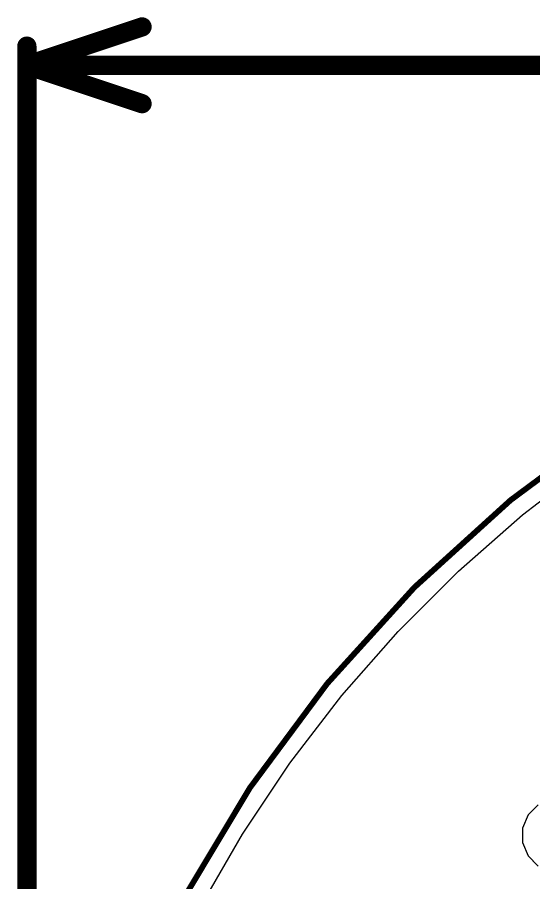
# Model space of a CAD drawing. Header units: inches. Extents: x -18 to 345, y -18 to 43.
# Drawn here: x -17.63 to -10.8, y 8.47 to 19.91 of the extents above; entities that cross this region are included whole.
import ezdxf

# ---------------------------------------------------------------- set-up
doc = ezdxf.new("R2010")
doc.units = ezdxf.units.IN
for name, color, linetype in [('Board Outline', 216, 'Continuous'), ('Bottom Layer', 5, 'Continuous'), ('Top Layer', 1, 'Continuous'), ('Top Overlay', 2, 'Continuous')]:
    doc.layers.add(name, color=color, linetype=linetype)

msp = doc.modelspace()

# ---------------------------------------------------------------- linework, layer by layer
at = {"layer": 'Board Outline'}
msp.add_lwpolyline([(17.5, 0, 0.076, 0.076, 1), (-17.5, 0, 0.076, 0.076, 1)], format="xyseb", close=True, dxfattribs=at)
at = {"layer": 'Bottom Layer'}
for p, q in [((-10.943, 13.335), (-10.048, 14.022)), ((-11.792, 12.59), (-10.943, 13.335)), ((-12.59, 11.792), (-11.792, 12.59)), ((-13.335, 10.943), (-12.59, 11.792)), ((-14.022, 10.048), (-13.335, 10.943)), ((-14.649, 9.109), (-14.022, 10.048)), ((-10.735, 9.498), (-10.87, 9.364)), ((-10.87, 9.364), (-10.943, 9.188)), ((-10.943, 9.188), (-10.943, 8.998)), ((-15.213, 8.132), (-14.649, 9.109)), ((-10.943, 8.998), (-10.87, 8.823)), ((-10.87, 8.823), (-10.735, 8.688))]:
    msp.add_line(p, q, dxfattribs=at)
at = {"layer": 'Top Layer'}
for p, q in [((-10.943, 13.335), (-10.048, 14.022)), ((-11.792, 12.59), (-10.943, 13.335)), ((-12.59, 11.792), (-11.792, 12.59)), ((-13.335, 10.943), (-12.59, 11.792)), ((-14.022, 10.048), (-13.335, 10.943)), ((-14.649, 9.109), (-14.022, 10.048)), ((-10.735, 9.498), (-10.87, 9.364)), ((-10.87, 9.364), (-10.943, 9.188)), ((-10.943, 9.188), (-10.943, 8.998)), ((-15.213, 8.132), (-14.649, 9.109)), ((-10.943, 8.998), (-10.87, 8.823)), ((-10.87, 8.823), (-10.75, 8.702))]:
    msp.add_line(p, q, dxfattribs=at)
at = {"layer": 'Top Overlay'}
for points in [[(-17.5, 19.279, 0.254, 0.254, 0), (-15.976, 19.787, 0.254, 0.254, 0)], [(-17.5, 0.292, 0.254, 0.254, 0), (-17.5, 19.533, 0.254, 0.254, 0)], [(-17.5, 19.279, 0.254, 0.254, 0), (-6.145, 19.279, 0.254, 0.254, 0)], [(-17.5, 19.279, 0.254, 0.254, 0), (-15.976, 18.771, 0.254, 0.254, 0)]]:
    msp.add_lwpolyline(points, format="xyseb", dxfattribs=at)
for points in [[(-16.04, 19.787, 0.127, 0.127, 1), (-15.913, 19.787, 0.127, 0.127, 1)], [(-17.564, 19.533, 0.127, 0.127, 1), (-17.437, 19.533, 0.127, 0.127, 1)], [(-17.564, 19.279, 0.127, 0.127, 1), (-17.437, 19.279, 0.127, 0.127, 1)], [(-17.564, 19.279, 0.127, 0.127, 1), (-17.437, 19.279, 0.127, 0.127, 1)], [(-17.564, 19.279, 0.127, 0.127, 1), (-17.437, 19.279, 0.127, 0.127, 1)], [(-16.04, 18.771, 0.127, 0.127, 1), (-15.913, 18.771, 0.127, 0.127, 1)]]:
    msp.add_lwpolyline(points, format="xyseb", close=True, dxfattribs=at)

doc.saveas('drawing.dxf')
